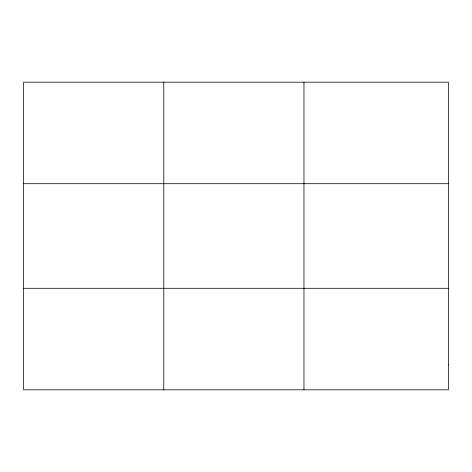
<?xml version="1.0" encoding="UTF-8"?>
<svg xmlns="http://www.w3.org/2000/svg" width="472" height="472" viewBox="0 0 472 472"><rect width="100%" height="100%" fill="white"/><g stroke="black" fill="none" stroke-linecap="round" stroke-linejoin="round"><path stroke-width="0.71" d="M163.784 82.187L163.784 389.813M303.968 82.187L303.968 389.813M23.6 183.702L448.4 183.702M23.6 288.298L448.4 288.298M448.4 364.431L448.4 389.813L23.6 389.813L23.6 82.187L448.4 82.187L448.4 364.431"/></g></svg>
